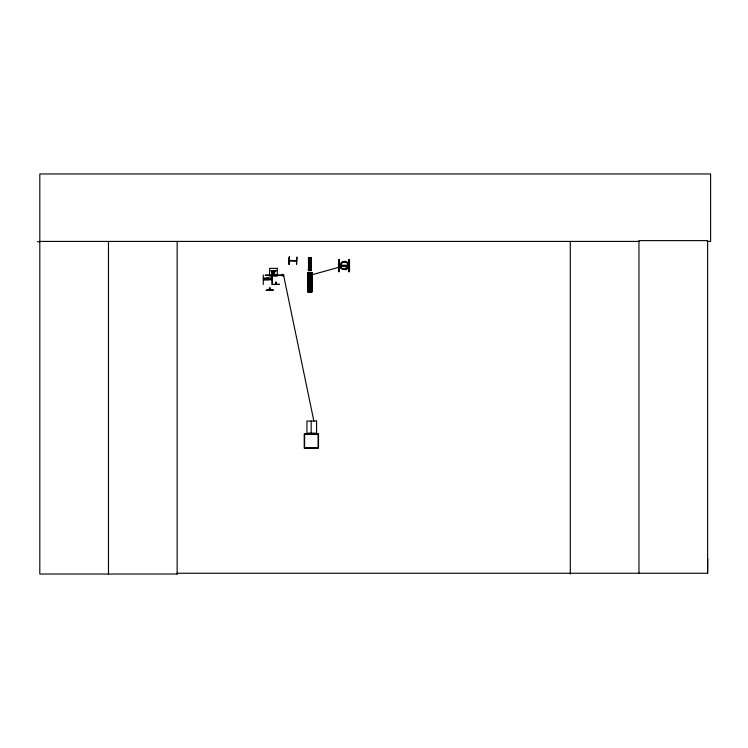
<?xml version="1.0" encoding="UTF-8"?>
<svg xmlns="http://www.w3.org/2000/svg" width="748" height="748" viewBox="0 0 748 748"><rect width="100%" height="100%" fill="white"/><g stroke="black" fill="none" stroke-linecap="round" stroke-linejoin="round"><path stroke-width="1.12" d="M707.103 241.408L710.6 241.408L710.6 173.966L39.812 173.966L39.812 574.034L177.239 574.034L177.145 573.249L707.617 573.249L707.72 558.784M344.426 261.8C340.574 261.529 338.872 267.569 342.659 269.158M344.015 265.699L344.005 265.914M346.763 269.018L343.463 269.523L340.649 267.672L340.078 264.483L342.163 261.819L345.735 261.286L348.708 263.231L349.307 266.569L346.109 269.701L342.565 269.374C338.582 267.793 340.331 261.342 344.435 261.604L346.633 262.099M310.149 291.673L309.616 290.869M344.304 265.792L308.12 275.834L311.692 275.834M296.404 260.753L289.373 260.435L290 260.8M272.272 274.133L273.618 271.851L273.123 272.347L273.618 272.842L272.272 274.133L271.187 270.552L276.049 270.552L272.272 274.133L276.049 270.552L274.432 271.412M341.06 267.606L340.527 264.68L342.416 262.296L345.595 261.809L348.213 263.548L348.736 266.484L345.838 269.336L342.593 269.028M276.049 270.552L272.768 274.133L271.187 270.552L272.768 274.133L274.413 273.833L274.413 270.552M295.853 260.435L296.498 260.472M345.09 268.803C345.856 270.075 344.585 267.045 347.334 267.849L348.372 265.325L347.773 263.567L346.268 262.277L344.286 261.856M345.361 269.243L347.745 268.252L348.895 265.428L348.25 263.474L346.576 262.071M309.99 269.925L309.747 270.411M340.91 267.569L343.659 269.299L346.82 268.803L343.426 269.495M348.83 259.743L348.699 271.664L349.494 271.655L349.494 259.743L348.699 259.752L348.895 271.655M349.475 259.743L349.494 271.655M37.4 241.688L39.812 241.679M39.812 241.408L638.96 241.408M311.046 257.658L308.475 257.658L308.475 270.57L311.233 270.561L311.233 257.649L310.392 257.649L310.401 270.561M308.662 258.967L311.046 258.967M338.517 259.734L339.293 259.743L339.255 271.655L338.498 271.646L338.564 259.734M308.662 259.846L311.046 259.846M289.429 260.725L296.507 260.725L289.504 260.762M308.662 261.155L311.046 261.155M308.653 262.324L311.037 262.324M308.653 263.633L311.037 263.633M296.498 264.175L296.9 257.022L296.601 264.175M340.63 265.83L347.633 265.83M339.293 265.942L348.699 265.942M339.293 266.092L348.699 266.092M308.662 269.252L311.046 269.252M308.26 269.617L311.439 269.617M308.26 269.719L311.439 269.719M273.329 270.654L273.908 270.654M272.824 270.954L274.413 270.954M274.413 272.048L272.824 272.048L272.824 270.552M311.972 272.543L307.839 272.562L307.839 291.916L311.972 291.907L311.953 272.543L311.888 291.907M274.413 272.74L272.824 272.74L272.824 273.833L274.413 273.833M308.12 274.525L311.692 274.525M272.375 274.927L275.152 274.927M263.305 275.012L263.277 284.539M282.146 274.993L274.516 275.32M265.278 275.124L276.19 275.105M265.278 275.32L282.146 275.404M272.375 275.423L275.152 275.423M308.12 277.798L311.692 277.798M263.277 278.106L272.038 278.106M263.277 278.499L272.038 278.499M308.111 279.546L311.692 279.546M308.111 281.51L311.692 281.51M276.199 282.258L275.498 282.258L275.498 283.744L276.199 283.744L276.199 282.258L275.554 282.305M269.458 289.392L270.056 289.392M308.12 289.934L311.692 289.934M307.522 290.495L312.29 290.495M307.522 290.645L312.29 290.645M309.616 290.832L310.177 290.832M339.255 259.743L339.209 271.655M283.735 275.965L313.87 421.04M707.617 573.249L707.617 240.632L638.96 240.632L638.96 573.249M570.294 241.408L570.294 574.034M311.72 272.543L311.692 291.907M311.495 273.684L311.495 290.766M311.411 273.684L311.411 291.907M311.262 273.684L311.187 290.766M311.168 421.04L311.168 433.157M311.018 257.649L311.046 270.561M310.859 257.649L310.859 270.561M310.757 257.649L310.766 270.561M310.729 273.684L310.803 290.766M310.579 257.649L310.598 270.561M310.448 291.907L309.354 291.907M309.298 257.658L309.317 270.57M309.251 270.57L309.12 257.658L308.999 270.57M309.008 273.693L309.083 291.916M308.849 257.658L308.84 270.57M308.849 291.916L308.812 272.562L308.774 291.916M308.662 257.658L308.681 270.57L308.531 257.658M308.531 272.562L308.55 291.916M308.382 272.562L308.4 291.916M308.316 272.562L308.316 291.916M308.12 272.562L308.083 291.916M307.924 272.562L307.924 291.916M289.252 257.022L289.308 264.175M283.735 274.31L283.735 276.096M282.146 274.31L282.146 276.096M275.947 283.744L275.947 284.315M275.75 283.744L275.75 284.315M272.412 284.539L272.038 275.012L272.038 284.539L279.425 284.315L272.272 284.464M269.86 289.439L269.86 290.018M269.654 289.439L269.654 290.018M267.971 279.004L267.971 277.611L267.326 277.564L267.326 279.051L268.018 279.051L268.018 277.564L267.373 277.611L267.373 279.004M267.775 279.051L267.775 279.621M267.569 279.051L267.569 279.621M177.136 241.408L177.136 574.034M108.479 241.408L108.479 574.034M309.335 262.838C309.981 264.857 310.906 261.407 309.335 262.838M309.13 280.322C310.102 283.352 311.495 278.181 309.13 280.322M289.354 257.022L288.952 264.175L289.354 257.022M348.699 265.372L339.293 265.372L348.699 265.447M277.312 268.382L269.57 268.382L269.57 276.134L277.312 276.134L277.312 268.382M271.244 279.621L264.1 279.771L271.244 279.621M270.103 287.952L269.411 287.952L269.411 289.439L270.103 289.439L270.103 287.952M273.329 290.018L266.185 290.159L273.329 290.018M316.563 421.04L306.932 421.04L306.932 433.157L316.563 433.157L316.563 421.04M318.517 433.877L304.221 433.877L304.221 448.174L318.517 448.174L318.517 433.877M318.124 434.279L304.614 434.279L304.614 447.781L318.124 447.781L318.124 434.279M310.99 291.907L311.028 272.543L310.962 291.907"/></g></svg>
